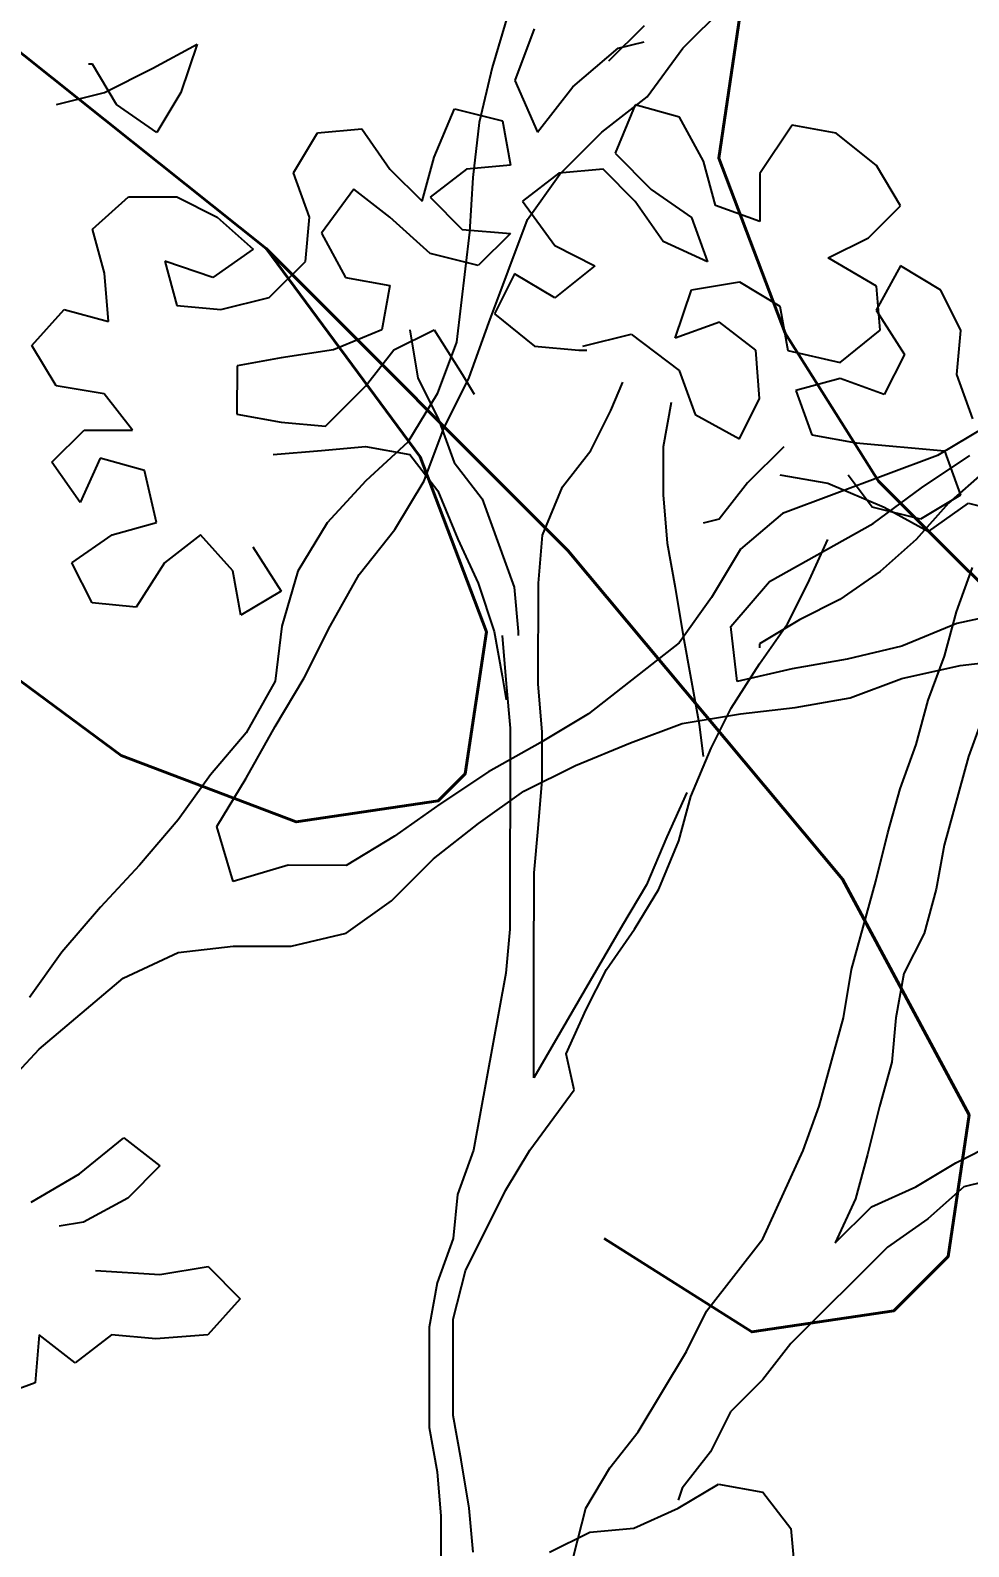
# Model space of a CAD drawing. Header units: millimetres. Extents: x 684983 to 685377, y 990360 to 990509.
# Drawn here: x 685049.342 to 685049.76, y 990435.149 to 990435.826 of the extents above; entities that cross this region are included whole.
import ezdxf

# ---------------------------------------------------------------- set-up
doc = ezdxf.new("R2010")
doc.units = ezdxf.units.MM
doc.layers.add('GRID LEVELS', color=7, linetype='Continuous', lineweight=13)
doc.layers.add('JACK  FRUIT TREE', color=7, linetype='Continuous')
doc.layers.add('TEAK', color=7, linetype='Continuous')
doc.styles.get("Standard").update_dxf_attribs({"font": 'RomanS'})

# ---------------------------------------------------------------- blocks, each defined once
blk = doc.blocks.new('JT')
at = {"color": 3}
for p, q in [((0.11047, 1.17433, 157.72663), (0.12364, 1.1815, 157.72663)), ((0.12364, 1.1815, 157.72663), (0.11884, 1.16714, 157.72663)), ((0.09253, 1.17554, 157.72663), (0.09133, 1.17554, 157.72663)), ((0.0997, 1.16357, 157.72663), (0.09253, 1.17554, 157.72663)), ((0.09611, 1.16716, 157.72663), (0.11047, 1.17433, 157.72663)), ((0.08175, 1.16359, 157.72663), (0.09611, 1.16716, 157.72663)), ((0.11884, 1.16714, 157.72663), (0.11165, 1.15518, 157.72663)), ((0.11165, 1.15518, 157.72663), (0.0997, 1.16357, 157.72663)), ((0.1942, 1.14793, 157.72663), (0.2002, 1.16228, 157.72663)), ((0.2002, 1.16228, 157.72663), (0.21455, 1.15868, 157.72663)), ((0.25404, 1.16343, 157.72663), (0.24804, 1.14908, 157.72663)), ((0.2672, 1.15983, 157.72663), (0.25404, 1.16343, 157.72663)), ((0.27436, 1.14666, 157.72663), (0.2672, 1.15983, 157.72663)), ((0.15232, 1.14318, 157.72663), (0.15951, 1.15514, 157.72663)), ((0.15951, 1.15514, 157.72663), (0.17267, 1.15633, 157.72663)), ((0.17267, 1.15633, 157.72663), (0.18104, 1.14435, 157.72663)), ((0.21455, 1.15868, 157.72663), (0.21693, 1.14552, 157.72663)), ((0.30069, 1.1574, 157.72663), (0.29111, 1.14306, 157.72663)), ((0.31385, 1.155, 157.72663), (0.30069, 1.1574, 157.72663)), ((0.32581, 1.14542, 157.72663), (0.31385, 1.155, 157.72663)), ((0.1906, 1.13477, 157.72663), (0.1942, 1.14793, 157.72663)), ((0.24804, 1.14908, 157.72663), (0.2588, 1.1383, 157.72663)), ((0.27794, 1.1335, 157.72663), (0.27436, 1.14666, 157.72663)), ((0.15709, 1.13002, 157.72663), (0.15232, 1.14318, 157.72663)), ((0.18104, 1.14435, 157.72663), (0.1906, 1.13477, 157.72663)), ((0.20377, 1.14433, 157.72663), (0.19299, 1.13597, 157.72663)), ((0.21693, 1.14552, 157.72663), (0.20377, 1.14433, 157.72663)), ((0.23129, 1.14311, 157.72663), (0.22051, 1.13475, 157.72663)), ((0.24445, 1.14429, 157.72663), (0.23129, 1.14311, 157.72663)), ((0.25401, 1.13471, 157.72663), (0.24445, 1.14429, 157.72663)), ((0.29111, 1.14306, 157.72663), (0.2911, 1.1287, 157.72663)), ((0.33298, 1.13345, 157.72663), (0.32581, 1.14542, 157.72663)), ((0.17026, 1.13838, 157.72663), (0.16068, 1.12523, 157.72663)), ((0.18102, 1.13, 157.72663), (0.17026, 1.13838, 157.72663)), ((0.2588, 1.1383, 157.72663), (0.27076, 1.12991, 157.72663)), ((0.09248, 1.12649, 157.72663), (0.10326, 1.13605, 157.72663)), ((0.10326, 1.13605, 157.72663), (0.11762, 1.13604, 157.72663)), ((0.11762, 1.13604, 157.72663), (0.12958, 1.13004, 157.72663)), ((0.19299, 1.13597, 157.72663), (0.20256, 1.12639, 157.72663)), ((0.22051, 1.13475, 157.72663), (0.23007, 1.12158, 157.72663)), ((0.26238, 1.12274, 157.72663), (0.25401, 1.13471, 157.72663)), ((0.2911, 1.1287, 157.72663), (0.27794, 1.1335, 157.72663)), ((0.3234, 1.12388, 157.72663), (0.33298, 1.13345, 157.72663)), ((0.12958, 1.13004, 157.72663), (0.14034, 1.12046, 157.72663)), ((0.15589, 1.11686, 157.72663), (0.15709, 1.13002, 157.72663)), ((0.19298, 1.11922, 157.72663), (0.18102, 1.13, 157.72663)), ((0.27076, 1.12991, 157.72663), (0.27553, 1.11675, 157.72663)), ((0.09606, 1.11332, 157.72663), (0.09248, 1.12649, 157.72663)), ((0.16068, 1.12523, 157.72663), (0.16785, 1.11206, 157.72663)), ((0.20256, 1.12639, 157.72663), (0.21691, 1.12518, 157.72663)), ((0.21691, 1.12518, 157.72663), (0.20733, 1.11561, 157.72663)), ((0.31143, 1.11791, 157.72663), (0.3234, 1.12388, 157.72663)), ((0.14034, 1.12046, 157.72663), (0.12836, 1.1121, 157.72663)), ((0.20733, 1.11561, 157.72663), (0.19298, 1.11922, 157.72663)), ((0.23007, 1.12158, 157.72663), (0.24203, 1.11558, 157.72663)), ((0.27553, 1.11675, 157.72663), (0.26238, 1.12274, 157.72663)), ((0.12836, 1.1121, 157.72663), (0.11401, 1.1169, 157.72663)), ((0.11401, 1.1169, 157.72663), (0.11759, 1.10373, 157.72663)), ((0.14511, 1.1061, 157.72663), (0.15589, 1.11686, 157.72663)), ((0.24203, 1.11558, 157.72663), (0.23006, 1.10602, 157.72663)), ((0.32578, 1.10952, 157.72663), (0.31143, 1.11791, 157.72663)), ((0.33296, 1.1155, 157.72663), (0.32577, 1.10234, 157.72663)), ((0.34492, 1.10831, 157.72663), (0.33296, 1.1155, 157.72663)), ((0.09724, 1.09896, 157.72663), (0.09606, 1.11332, 157.72663)), ((0.16785, 1.11206, 157.72663), (0.18101, 1.10966, 157.72663)), ((0.2181, 1.11321, 157.72663), (0.21211, 1.10125, 157.72663)), ((0.23006, 1.10602, 157.72663), (0.2181, 1.11321, 157.72663)), ((0.27074, 1.10838, 157.72663), (0.2851, 1.11076, 157.72663)), ((0.2851, 1.11076, 157.72663), (0.29706, 1.10357, 157.72663)), ((0.13075, 1.10252, 157.72663), (0.14511, 1.1061, 157.72663)), ((0.18101, 1.10966, 157.72663), (0.1786, 1.0965, 157.72663)), ((0.26594, 1.09402, 157.72663), (0.27074, 1.10838, 157.72663)), ((0.32696, 1.09636, 157.72663), (0.32578, 1.10952, 157.72663)), ((0.35089, 1.09634, 157.72663), (0.34492, 1.10831, 157.72663)), ((0.0745, 1.09181, 157.72663), (0.08409, 1.10257, 157.72663)), ((0.08409, 1.10257, 157.72663), (0.09724, 1.09896, 157.72663)), ((0.11759, 1.10373, 157.72663), (0.13075, 1.10252, 157.72663)), ((0.21211, 1.10125, 157.72663), (0.22406, 1.09167, 157.72663)), ((0.29706, 1.10357, 157.72663), (0.29944, 1.0904, 157.72663)), ((0.32577, 1.10234, 157.72663), (0.33413, 1.08918, 157.72663)), ((0.1786, 1.0965, 157.72663), (0.16424, 1.09053, 157.72663)), ((0.18218, 1.09051, 157.72663), (0.19415, 1.09648, 157.72663)), ((0.19415, 1.09648, 157.72663), (0.20252, 1.08331, 157.72663)), ((0.2791, 1.0988, 157.72663), (0.26594, 1.09402, 157.72663)), ((0.28987, 1.09041, 157.72663), (0.2791, 1.0988, 157.72663)), ((0.23842, 1.09166, 157.72663), (0.25278, 1.09523, 157.72663)), ((0.25278, 1.09523, 157.72663), (0.26713, 1.08445, 157.72663)), ((0.31499, 1.0868, 157.72663), (0.32696, 1.09636, 157.72663)), ((0.34968, 1.08318, 157.72663), (0.35089, 1.09634, 157.72663)), ((0.08167, 1.07984, 157.72663), (0.0745, 1.09181, 157.72663)), ((0.14868, 1.08815, 157.72663), (0.13552, 1.08577, 157.72663)), ((0.16424, 1.09053, 157.72663), (0.14868, 1.08815, 157.72663)), ((0.1738, 1.07975, 157.72663), (0.18218, 1.09051, 157.72663)), ((0.22406, 1.09167, 157.72663), (0.23722, 1.09046, 157.72663)), ((0.23722, 1.09046, 157.72663), (0.23961, 1.09046, 157.72663)), ((0.29105, 1.07605, 157.72663), (0.28987, 1.09041, 157.72663)), ((0.29944, 1.0904, 157.72663), (0.31499, 1.0868, 157.72663)), ((0.33413, 1.08918, 157.72663), (0.32814, 1.07722, 157.72663)), ((0.13552, 1.08577, 157.72663), (0.1355, 1.07141, 157.72663)), ((0.20252, 1.08331, 157.72663), (0.2061, 1.07733, 157.72663)), ((0.26713, 1.08445, 157.72663), (0.2719, 1.07129, 157.72663)), ((0.35446, 1.07001, 157.72663), (0.34968, 1.08318, 157.72663)), ((0.09603, 1.07743, 157.72663), (0.08167, 1.07984, 157.72663)), ((0.16182, 1.0678, 157.72663), (0.1738, 1.07975, 157.72663)), ((0.31498, 1.08201, 157.72663), (0.30182, 1.07844, 157.72663)), ((0.30182, 1.07844, 157.72663), (0.30659, 1.06527, 157.72663)), ((0.32814, 1.07722, 157.72663), (0.31498, 1.08201, 157.72663)), ((0.10439, 1.06665, 157.72663), (0.09603, 1.07743, 157.72663)), ((0.28506, 1.06409, 157.72663), (0.29105, 1.07605, 157.72663)), ((0.1355, 1.07141, 157.72663), (0.14866, 1.06901, 157.72663)), ((0.2719, 1.07129, 157.72663), (0.28506, 1.06409, 157.72663)), ((0.08045, 1.0571, 157.72663), (0.09004, 1.06667, 157.72663)), ((0.09004, 1.06667, 157.72663), (0.10439, 1.06665, 157.72663)), ((0.14866, 1.06901, 157.72663), (0.16182, 1.0678, 157.72663)), ((0.30659, 1.06527, 157.72663), (0.31975, 1.06287, 157.72663)), ((0.31975, 1.06287, 157.72663), (0.34607, 1.06045, 157.72663)), ((0.34607, 1.06045, 157.72663), (0.35085, 1.04728, 157.72663)), ((0.08882, 1.04513, 157.72663), (0.08045, 1.0571, 157.72663)), ((0.09481, 1.05829, 157.72663), (0.08882, 1.04513, 157.72663)), ((0.10797, 1.05469, 157.72663), (0.09481, 1.05829, 157.72663)), ((0.11155, 1.03913, 157.72663), (0.10797, 1.05469, 157.72663)), ((0.29701, 1.05332, 157.72663), (0.31137, 1.05091, 157.72663)), ((0.32452, 1.04372, 157.72663), (0.31735, 1.0533, 157.72663)), ((0.31137, 1.05091, 157.72663), (0.32811, 1.04372, 157.72663)), ((0.35085, 1.04728, 157.72663), (0.33887, 1.04012, 157.72663)), ((0.33887, 1.04012, 157.72663), (0.32452, 1.04372, 157.72663)), ((0.32811, 1.04372, 157.72663), (0.34126, 1.03652, 157.72663)), ((0.34126, 1.03652, 157.72663), (0.35324, 1.04489, 157.72663)), ((0.35324, 1.04489, 157.72663), (0.36759, 1.04129, 157.72663)), ((0.09838, 1.03555, 157.72663), (0.11155, 1.03913, 157.72663)), ((0.08641, 1.02719, 157.72663), (0.09838, 1.03555, 157.72663)), ((0.1247, 1.03553, 157.72663), (0.11393, 1.02716, 157.72663)), ((0.13427, 1.02475, 157.72663), (0.1247, 1.03553, 157.72663)), ((0.14025, 1.03192, 157.72663), (0.14862, 1.01875, 157.72663)), ((0.09238, 1.01522, 157.72663), (0.08641, 1.02719, 157.72663)), ((0.11393, 1.02716, 157.72663), (0.10554, 1.01401, 157.72663)), ((0.13665, 1.01159, 157.72663), (0.13427, 1.02475, 157.72663)), ((0.14862, 1.01875, 157.72663), (0.13665, 1.01159, 157.72663)), ((0.10554, 1.01401, 157.72663), (0.09238, 1.01522, 157.72663)), ((0.08864, 0.84532, 157.72663), (0.10181, 0.85608, 157.72663)), ((0.10181, 0.85608, 157.72663), (0.11257, 0.84769, 157.72663)), ((0.07427, 0.83696, 157.72663), (0.08864, 0.84532, 157.72663)), ((0.11257, 0.84769, 157.72663), (0.10299, 0.83813, 157.72663)), ((0.10299, 0.83813, 157.72663), (0.08982, 0.83096, 157.72663)), ((0.08982, 0.83096, 157.72663), (0.08264, 0.82977, 157.72663)), ((0.11254, 0.81539, 157.72663), (0.1269, 0.81777, 157.72663)), ((0.1269, 0.81777, 157.72663), (0.13646, 0.80819, 157.72663)), ((0.0934, 0.8166, 157.72663), (0.11254, 0.81539, 157.72663)), ((0.13646, 0.80819, 157.72663), (0.12688, 0.79743, 157.72663)), ((0.07663, 0.79748, 157.72663), (0.07542, 0.78312, 157.72663)), ((0.08739, 0.78909, 157.72663), (0.07663, 0.79748, 157.72663)), ((0.09816, 0.79746, 157.72663), (0.08739, 0.78909, 157.72663)), ((0.11132, 0.79625, 157.72663), (0.09816, 0.79746, 157.72663)), ((0.12688, 0.79743, 157.72663), (0.11132, 0.79625, 157.72663)), ((0.07542, 0.78312, 157.72663), (0.06225, 0.77835, 157.72663)), ((0.26682, 0.74585, 157.72663), (0.27879, 0.75302, 157.72663)), ((0.27879, 0.75302, 157.72663), (0.29195, 0.75062, 157.72663)), ((0.29195, 0.75062, 157.72663), (0.30031, 0.73984, 157.72663)), ((0.25365, 0.73988, 157.72663), (0.26682, 0.74585, 157.72663)), ((0.22852, 0.73273, 157.72663), (0.24049, 0.7387, 157.72663)), ((0.24049, 0.7387, 157.72663), (0.25365, 0.73988, 157.72663)), ((0.30031, 0.73984, 157.72663), (0.3015, 0.72668, 157.72663))]:
    blk.add_line(p, q, dxfattribs=at)
for p, q in [((0.18698, 1.09649, 157.72663), (0.18936, 1.08213, 157.72663)), ((0.18936, 1.08213, 157.72663), (0.19533, 1.07016, 157.72663)), ((0.24678, 1.07251, 157.72663), (0.25037, 1.08088, 157.72663)), ((0.26473, 1.07488, 157.72663), (0.26232, 1.06172, 157.72663)), ((0.19533, 1.07016, 157.72663), (0.2001, 1.05699, 157.72663)), ((0.24078, 1.06055, 157.72663), (0.24678, 1.07251, 157.72663)), ((0.14626, 1.05944, 157.72663), (0.16062, 1.06062, 157.72663)), ((0.16062, 1.06062, 157.72663), (0.17378, 1.0618, 157.72663)), ((0.17378, 1.0618, 157.72663), (0.18694, 1.0594, 157.72663)), ((0.2324, 1.04979, 157.72663), (0.24078, 1.06055, 157.72663)), ((0.26232, 1.06172, 157.72663), (0.26231, 1.04737, 157.72663)), ((0.29821, 1.06169, 157.72663), (0.28744, 1.05093, 157.72663)), ((0.18694, 1.0594, 157.72663), (0.19531, 1.04862, 157.72663)), ((0.2001, 1.05699, 157.72663), (0.20847, 1.04622, 157.72663)), ((0.35803, 1.05446, 157.72663), (0.34725, 1.04489, 157.72663)), ((0.19531, 1.04862, 157.72663), (0.20128, 1.03426, 157.72663)), ((0.2264, 1.03543, 157.72663), (0.2324, 1.04979, 157.72663)), ((0.26231, 1.04737, 157.72663), (0.26349, 1.03301, 157.72663)), ((0.28744, 1.05093, 157.72663), (0.27905, 1.04017, 157.72663)), ((0.20847, 1.04622, 157.72663), (0.21801, 1.01989, 157.72663)), ((0.34725, 1.04489, 157.72663), (0.33767, 1.03414, 157.72663)), ((0.27905, 1.04017, 157.72663), (0.27426, 1.03898, 157.72663)), ((0.20128, 1.03426, 157.72663), (0.20725, 1.02109, 157.72663)), ((0.22519, 1.02108, 157.72663), (0.2264, 1.03543, 157.72663)), ((0.30536, 1.021, 157.72663), (0.31135, 1.03416, 157.72663)), ((0.33767, 1.03414, 157.72663), (0.3269, 1.02457, 157.72663)), ((0.26349, 1.03301, 157.72663), (0.26587, 1.01984, 157.72663)), ((0.3269, 1.02457, 157.72663), (0.31492, 1.01621, 157.72663)), ((0.34962, 1.01259, 157.72663), (0.35441, 1.02574, 157.72663)), ((0.20725, 1.02109, 157.72663), (0.21202, 1.00673, 157.72663)), ((0.21801, 1.01989, 157.72663), (0.2192, 1.00673, 157.72663)), ((0.22517, 0.99117, 157.72663), (0.22519, 1.02108, 157.72663)), ((0.26587, 1.01984, 157.72663), (0.26825, 1.00548, 157.72663)), ((0.29936, 1.00904, 157.72663), (0.30536, 1.021, 157.72663)), ((0.31492, 1.01621, 157.72663), (0.30295, 1.01024, 157.72663)), ((0.34602, 0.99943, 157.72663), (0.34962, 1.01259, 157.72663)), ((0.21202, 1.00673, 157.72663), (0.2144, 0.99357, 157.72663)), ((0.2192, 1.00673, 157.72663), (0.2192, 1.00553, 157.72663)), ((0.30295, 1.01024, 157.72663), (0.29098, 1.00307, 157.72663)), ((0.29098, 0.99709, 157.72663), (0.29936, 1.00904, 157.72663)), ((0.21441, 1.00553, 157.72663), (0.21559, 0.99117, 157.72663)), ((0.26825, 1.00548, 157.72663), (0.27301, 0.97916, 157.72663)), ((0.29098, 1.00307, 157.72663), (0.29098, 1.00187, 157.72663)), ((0.34122, 0.98627, 157.72663), (0.34602, 0.99943, 157.72663)), ((0.2144, 0.99357, 157.72663), (0.21559, 0.98639, 157.72663)), ((0.28259, 0.98393, 157.72663), (0.29098, 0.99709, 157.72663)), ((0.21559, 0.99117, 157.72663), (0.21678, 0.97801, 157.72663)), ((0.22635, 0.97681, 157.72663), (0.22517, 0.99117, 157.72663)), ((0.2766, 0.97198, 157.72663), (0.28259, 0.98393, 157.72663)), ((0.33762, 0.97312, 157.72663), (0.34122, 0.98627, 157.72663)), ((0.27301, 0.97916, 157.72663), (0.2742, 0.96958, 157.72663)), ((0.35796, 0.98267, 157.72663), (0.35317, 0.96951, 157.72663)), ((0.21678, 0.97801, 157.72663), (0.21672, 0.91819, 157.72663)), ((0.22634, 0.96245, 157.72663), (0.22635, 0.97681, 157.72663)), ((0.2706, 0.95762, 157.72663), (0.2766, 0.97198, 157.72663)), ((0.33282, 0.95996, 157.72663), (0.33762, 0.97312, 157.72663)), ((0.35317, 0.96951, 157.72663), (0.34596, 0.9432, 157.72663)), ((0.22513, 0.94809, 157.72663), (0.22634, 0.96245, 157.72663)), ((0.26941, 0.95882, 157.72663), (0.26341, 0.94567, 157.72663)), ((0.267, 0.94447, 157.72663), (0.2706, 0.95762, 157.72663)), ((0.32922, 0.9468, 157.72663), (0.33282, 0.95996, 157.72663)), ((0.22392, 0.93493, 157.72663), (0.22513, 0.94809, 157.72663)), ((0.26341, 0.94567, 157.72663), (0.25742, 0.93131, 157.72663)), ((0.261, 0.93011, 157.72663), (0.267, 0.94447, 157.72663)), ((0.32561, 0.93245, 157.72663), (0.32922, 0.9468, 157.72663)), ((0.34596, 0.9432, 157.72663), (0.34356, 0.93004, 157.72663)), ((0.22389, 0.90622, 157.72663), (0.22392, 0.93493, 157.72663)), ((0.25742, 0.93131, 157.72663), (0.25023, 0.91936, 157.72663)), ((0.25381, 0.91816, 157.72663), (0.261, 0.93011, 157.72663)), ((0.31841, 0.90613, 157.72663), (0.32561, 0.93245, 157.72663)), ((0.34356, 0.93004, 157.72663), (0.33996, 0.91688, 157.72663)), ((0.21672, 0.91819, 157.72663), (0.21552, 0.90503, 157.72663)), ((0.25023, 0.91936, 157.72663), (0.22386, 0.87391, 157.72663)), ((0.24543, 0.9062, 157.72663), (0.25381, 0.91816, 157.72663)), ((0.33996, 0.91688, 157.72663), (0.33396, 0.90492, 157.72663)), ((0.21552, 0.90503, 157.72663), (0.2059, 0.85239, 157.72663)), ((0.22386, 0.87391, 157.72663), (0.22389, 0.90622, 157.72663)), ((0.23943, 0.89424, 157.72663), (0.24543, 0.9062, 157.72663)), ((0.31601, 0.89178, 157.72663), (0.31841, 0.90613, 157.72663)), ((0.33396, 0.90492, 157.72663), (0.33156, 0.89176, 157.72663)), ((0.23344, 0.88108, 157.72663), (0.23943, 0.89424, 157.72663)), ((0.3088, 0.86546, 157.72663), (0.31601, 0.89178, 157.72663)), ((0.33156, 0.89176, 157.72663), (0.33035, 0.8786, 157.72663)), ((0.23582, 0.87031, 157.72663), (0.23344, 0.88108, 157.72663)), ((0.33035, 0.8786, 157.72663), (0.32675, 0.86544, 157.72663)), ((0.22265, 0.85238, 157.72663), (0.23582, 0.87031, 157.72663)), ((0.304, 0.8523, 157.72663), (0.3088, 0.86546, 157.72663)), ((0.32675, 0.86544, 157.72663), (0.32315, 0.85109, 157.72663)), ((0.34947, 0.84867, 157.72663), (0.36144, 0.85465, 157.72663)), ((0.2059, 0.85239, 157.72663), (0.2011, 0.83924, 157.72663)), ((0.21546, 0.84042, 157.72663), (0.22265, 0.85238, 157.72663)), ((0.29202, 0.82599, 157.72663), (0.304, 0.8523, 157.72663)), ((0.32315, 0.85109, 157.72663), (0.31955, 0.83793, 157.72663)), ((0.3375, 0.84151, 157.72663), (0.34947, 0.84867, 157.72663)), ((0.36621, 0.84507, 157.72663), (0.35185, 0.84149, 157.72663)), ((0.20347, 0.8165, 157.72663), (0.21546, 0.84042, 157.72663)), ((0.32433, 0.83554, 157.72663), (0.3375, 0.84151, 157.72663)), ((0.35185, 0.84149, 157.72663), (0.34108, 0.83193, 157.72663)), ((0.2011, 0.83924, 157.72663), (0.19989, 0.82608, 157.72663)), ((0.31955, 0.83793, 157.72663), (0.31355, 0.82478, 157.72663)), ((0.31355, 0.82478, 157.72663), (0.32433, 0.83554, 157.72663)), ((0.34108, 0.83193, 157.72663), (0.3291, 0.82357, 157.72663)), ((0.19989, 0.82608, 157.72663), (0.19509, 0.81292, 157.72663)), ((0.27525, 0.80447, 157.72663), (0.29202, 0.82599, 157.72663)), ((0.3291, 0.82357, 157.72663), (0.30036, 0.79488, 157.72663)), ((0.19509, 0.81292, 157.72663), (0.19269, 0.79976, 157.72663)), ((0.19987, 0.80215, 157.72663), (0.20347, 0.8165, 157.72663)), ((0.26925, 0.79251, 157.72663), (0.27525, 0.80447, 157.72663)), ((0.19269, 0.79976, 157.72663), (0.19266, 0.76985, 157.72663)), ((0.19984, 0.77343, 157.72663), (0.19987, 0.80215, 157.72663)), ((0.30036, 0.79488, 157.72663), (0.29198, 0.78412, 157.72663)), ((0.25487, 0.7686, 157.72663), (0.26925, 0.79251, 157.72663)), ((0.29198, 0.78412, 157.72663), (0.2824, 0.77455, 157.72663)), ((0.20222, 0.76027, 157.72663), (0.19984, 0.77343, 157.72663)), ((0.2824, 0.77455, 157.72663), (0.2764, 0.7626, 157.72663)), ((0.19266, 0.76985, 157.72663), (0.19504, 0.75669, 157.72663)), ((0.24649, 0.75784, 157.72663), (0.25487, 0.7686, 157.72663)), ((0.2764, 0.7626, 157.72663), (0.26802, 0.75184, 157.72663)), ((0.2046, 0.74591, 157.72663), (0.20222, 0.76027, 157.72663)), ((0.19504, 0.75669, 157.72663), (0.19622, 0.74353, 157.72663)), ((0.2393, 0.74588, 157.72663), (0.24649, 0.75784, 157.72663)), ((0.26802, 0.75184, 157.72663), (0.26682, 0.74825, 157.72663)), ((0.20579, 0.73275, 157.72663), (0.2046, 0.74591, 157.72663)), ((0.2357, 0.73153, 157.72663), (0.2393, 0.74588, 157.72663)), ((0.19622, 0.74353, 157.72663), (0.19618, 0.70045, 157.72663))]:
    blk.add_line(p, q)
blk = doc.blocks.new('A$C25655A80')
for p, q in [((0.28677, 1.37728), (0.28195, 1.36095)), ((0.28195, 1.36095), (0.27809, 1.34461)), ((0.27809, 1.34461), (0.27615, 1.32827)), ((0.27615, 1.32827), (0.27517, 1.31193)), ((0.27517, 1.31193), (0.2713, 1.27924)), ((0.2713, 1.27924), (0.26551, 1.26387)), ((0.26551, 1.26387), (0.25685, 1.24946)), ((0.25685, 1.24946), (0.24434, 1.23793)), ((0.24434, 1.23793), (0.2328, 1.22545)), ((0.2328, 1.22545), (0.22413, 1.21104)), ((0.22413, 1.21104), (0.21931, 1.1947)), ((0.21931, 1.1947), (0.21737, 1.17836)), ((0.40386, 1.17915), (0.42117, 1.18298)), ((0.42117, 1.18298), (0.43752, 1.18488)), ((0.21737, 1.17836), (0.20871, 1.16298)), ((0.38848, 1.17339), (0.40386, 1.17915)), ((0.37213, 1.17053), (0.38848, 1.17339)), ((0.35579, 1.16862), (0.37213, 1.17053)), ((0.3231, 1.16), (0.33848, 1.16575)), ((0.33848, 1.16575), (0.35579, 1.16862)), ((0.20871, 1.16298), (0.19812, 1.1505)), ((0.30675, 1.15328), (0.3231, 1.16)), ((0.29136, 1.14561), (0.30675, 1.15328)), ((0.19812, 1.1505), (0.18849, 1.13705)), ((0.27789, 1.136), (0.29136, 1.14561)), ((0.18849, 1.13705), (0.17695, 1.1236)), ((0.26443, 1.12544), (0.27789, 1.136)), ((0.17695, 1.1236), (0.1654, 1.11111)), ((0.25192, 1.11296), (0.26443, 1.12544)), ((0.1654, 1.11111), (0.15385, 1.09767)), ((0.23845, 1.10336), (0.25192, 1.11296)), ((0.22211, 1.09953), (0.23845, 1.10336)), ((0.15385, 1.09767), (0.14423, 1.08422)), ((0.17211, 1.08996), (0.18846, 1.09763)), ((0.18846, 1.09763), (0.2048, 1.09954)), ((0.2048, 1.09954), (0.22211, 1.09953)), ((0.1471, 1.06883), (0.17211, 1.08996)), ((0.13555, 1.05635), (0.1471, 1.06883))]:
    blk.add_line(p, q)
at = {"color": 62}
for p, q in [((0.33867, 1.36666), (0.35118, 1.37915)), ((0.29445, 1.37247), (0.28867, 1.35709)), ((0.32714, 1.3734), (0.31655, 1.36284)), ((0.31944, 1.36668), (0.32713, 1.36859)), ((0.30597, 1.35516), (0.31944, 1.36668)), ((0.32808, 1.35225), (0.33867, 1.36666)), ((0.28867, 1.35709), (0.29539, 1.34171)), ((0.29539, 1.34171), (0.30597, 1.35516)), ((0.31461, 1.34169), (0.32808, 1.35225)), ((0.3021, 1.3292), (0.31461, 1.34169)), ((0.29248, 1.31575), (0.3021, 1.3292)), ((0.28092, 1.285), (0.29248, 1.31575)), ((0.27513, 1.26867), (0.28092, 1.285)), ((0.26743, 1.25329), (0.27513, 1.26867)), ((0.26165, 1.23792), (0.26743, 1.25329)), ((0.42893, 1.25411), (0.4145, 1.24547)), ((0.4145, 1.24547), (0.36834, 1.22821)), ((0.40968, 1.23586), (0.42411, 1.24546)), ((0.25298, 1.22351), (0.26165, 1.23792)), ((0.39526, 1.2253), (0.40968, 1.23586)), ((0.36834, 1.22821), (0.35584, 1.21764)), ((0.24239, 1.21006), (0.25298, 1.22351)), ((0.36448, 1.20802), (0.39526, 1.2253)), ((0.35584, 1.21764), (0.34717, 1.20323)), ((0.23373, 1.19468), (0.24239, 1.21006)), ((0.35293, 1.19458), (0.36448, 1.20802)), ((0.34717, 1.20323), (0.33754, 1.18978)), ((0.43753, 1.1993), (0.42022, 1.19548)), ((0.22602, 1.17931), (0.23373, 1.19468)), ((0.35484, 1.17823), (0.35293, 1.19458)), ((0.42022, 1.19548), (0.40387, 1.18876)), ((0.33754, 1.18978), (0.31061, 1.16866)), ((0.40387, 1.18876), (0.38753, 1.18493)), ((0.38753, 1.18493), (0.37118, 1.18206)), ((0.21736, 1.1649), (0.22602, 1.17931)), ((0.37118, 1.18206), (0.35484, 1.17823)), ((0.31061, 1.16866), (0.29618, 1.16002)), ((0.20869, 1.14953), (0.21736, 1.1649)), ((0.29618, 1.16002), (0.28079, 1.15138)), ((0.28079, 1.15138), (0.26636, 1.14178)), ((0.20003, 1.13511), (0.20869, 1.14953)), ((0.26636, 1.14178), (0.2529, 1.13218)), ((0.20482, 1.11877), (0.20003, 1.13511)), ((0.2529, 1.13218), (0.23847, 1.12354)), ((0.22117, 1.12356), (0.20482, 1.11877)), ((0.23847, 1.12354), (0.22117, 1.12356))]:
    blk.add_line(p, q, dxfattribs=at)
blk = doc.blocks.new('TR')
blk.add_blockref('A$C25655A80', (0.01921, 0.01485, 1.34531))

msp = doc.modelspace()

# ---------------------------------------------------------------- block references
at = {"layer": 'JACK  FRUIT TREE', "xscale": 1.5, "yscale": 1.5, "zscale": 1.5}
msp.add_blockref('JT', (685049.23053, 990434.04786, -138.04995), dxfattribs=at)
at = {"layer": 'TEAK', "xscale": 1.5, "yscale": 1.5, "zscale": 1.5}
msp.add_blockref('TR', (685049.096, 990433.746, 98.578), dxfattribs=at)

# ---------------------------------------------------------------- texts
at = {"layer": 'GRID LEVELS', "width": 0.5}
msp.add_text('98.611', height=0.8, rotation=45, dxfattribs=at).set_placement((685049.62998, 990435.15777, 98.61127))

doc.saveas('drawing.dxf')
